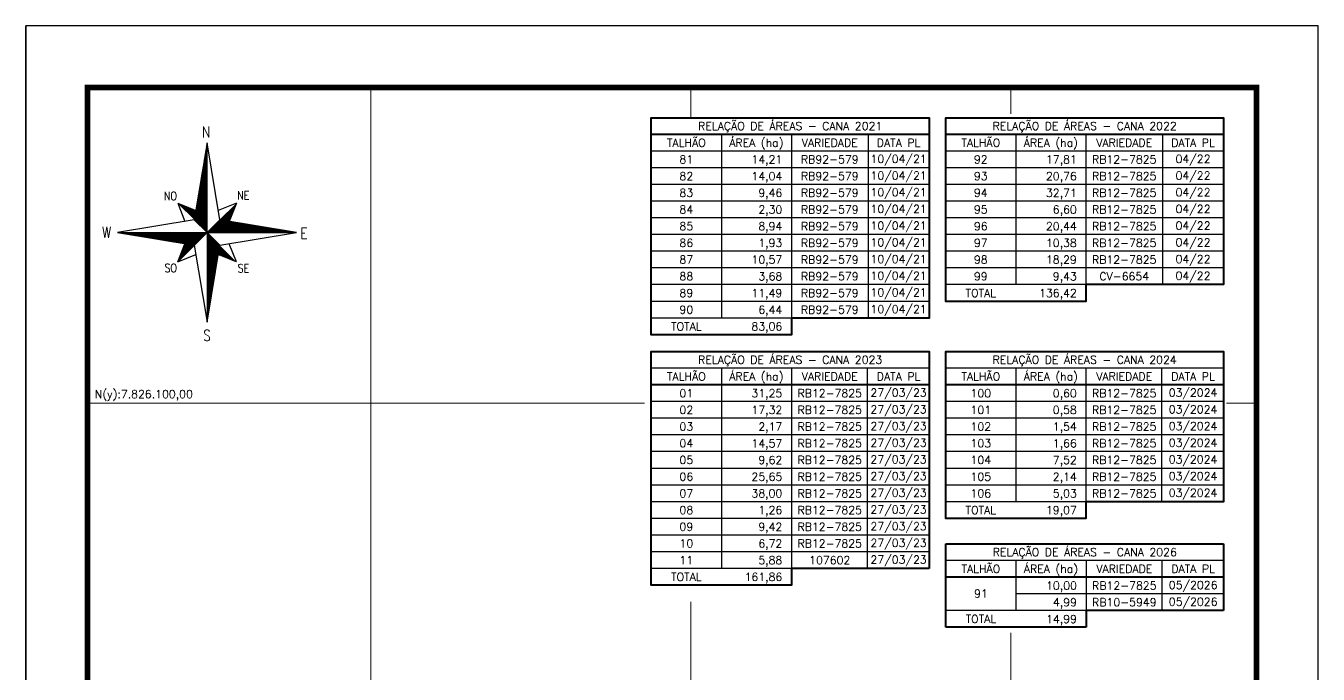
# Model space of a CAD drawing. Extents: x 736398 to 741648, y 7820208 to 7827633.
# Drawn here: x 736398 to 741648, y 7824999 to 7827633 of the extents above; entities that cross this region are included whole.
import ezdxf
from ezdxf.enums import TextEntityAlignment as Align

# ---------------------------------------------------------------- set-up
doc = ezdxf.new("R2010")
doc.units = 0
doc.linetypes.add('CONTINUO', pattern=[0])
doc.linetypes.add('LIN0', pattern=[0])
doc.layers.add('MALHA', color=253, linetype='Continuous', lineweight=13)
for name, color, linetype in [('MARGEM', 7, 'CONTINUO'), ('QUADRO_DE_AREAS_CANA_2026', 7, 'Continuous'), ('QUADRO_DE_AREAS_CANA_ANTIGA', 7, 'Continuous'), ('SETA_NORTE', 3, 'Continuous')]:
    doc.layers.add(name, color=color, linetype=linetype)
doc.styles.add('ROMANS', font='romans')
doc.styles.add('SIMPLEX', font='simplex', dxfattribs={"height": 0.2})

msp = doc.modelspace()

# ---------------------------------------------------------------- hatches: boundary and pattern name
at = {"layer": 'SETA_NORTE', "linetype": 'Continuous'}
h = msp.add_hatch(dxfattribs=at)
h.set_pattern_fill('ANSI31', color=256, scale=0.69454, angle=270, style=0)
h.set_pattern_definition([(315, (-353606.7674, 7896428.8086), (1.5592864015, 1.5592864015), [])])
h.paths.add_polyline_path([(737082.4, 7826844.7), (737088.7, 7826882.8), (737014.7, 7826912.5)])
h = msp.add_hatch(dxfattribs=at)
h.set_pattern_fill('ANSI31', color=256, scale=0.69454, angle=180, style=0)
h.set_pattern_definition([(225, (806769.4802, 8917533.9314), (1.5592864015, -1.5592864015), [])])
h.paths.add_polyline_path([(737185.4, 7826844.7), (737223.5, 7826838.5), (737253.2, 7826912.5)])
h = msp.add_hatch(dxfattribs=at)
h.set_pattern_fill('ANSI31', color=256, scale=0.69454, style=0)
h.set_pattern_definition([(45, (667498.3554, 6736052.561), (-1.5592864015, 1.5592864015), [])])
h.paths.add_polyline_path([(737082.4, 7826741.8), (737044.4, 7826748), (737014.7, 7826674)])
h = msp.add_hatch(dxfattribs=at)
h.set_pattern_fill('ANSI31', color=256, scale=0.69454, angle=90, style=0)
h.set_pattern_definition([(135, (1827874.603, 7757157.6838), (-1.5592864015, -1.5592864015), [])])
h.paths.add_polyline_path([(737185.4, 7826741.8), (737179.1, 7826703.7), (737253.2, 7826674)])

# ---------------------------------------------------------------- linework, layer by layer
at = {"layer": 'MALHA'}
for points in [[(737800, 7824297.2), (737800, 7827383.1)], [(739100, 7827260), (739100, 7827383.1)], [(740400, 7827275.4), (740400, 7827383.1)], [(736647.9, 7826100), (738911.5, 7826100)], [(741275.6, 7826100), (741397.9, 7826100)], [(739100, 7824465.4), (739100, 7825292.3)], [(740400, 7823991), (740400, 7825166.6)]]:
    msp.add_lwpolyline(points, dxfattribs=at)
at = {"layer": 'MARGEM', "color": 174, "linetype": 'LIN0'}
msp.add_line((736397.9, 7820208.1), (736397.9, 7827633.1), dxfattribs=at)
at = {"layer": 'MARGEM', "color": 174, "linetype": 'LIN0', "flags": 128}
msp.add_lwpolyline([(741647.9, 7820208.1), (741647.9, 7827633.1), (736397.9, 7827633.1), (736397.9, 7820208.1)], close=True, dxfattribs=at)
msp.add_lwpolyline([(741647.9, 7820208.1), (741647.9, 7827633.1), (736397.9, 7827633.1), (736397.9, 7820208.1)], close=True, dxfattribs=at)
at = {"layer": 'MARGEM', "color": 174, "linetype": 'LIN0', "const_width": 22.7, "flags": 128}
msp.add_lwpolyline([(741397.9, 7821044.1), (741397.9, 7827383.1), (736647.9, 7827383.1), (736647.9, 7821044.1)], close=True, dxfattribs=at)
at = {"layer": 'QUADRO_DE_AREAS_CANA_2026', "color": 174, "linetype": 'ByBlock', "lineweight": 40}
for p, q in [((740135.6, 7825324.8), (740135.6, 7825528.3)), ((740135.6, 7825528.3), (741264, 7825528.3)), ((741264, 7825528.3), (741264, 7825256.9)), ((741264, 7825392.6), (740135.6, 7825392.6)), ((740135.6, 7825189.1), (740135.6, 7825392.6)), ((741264, 7825256.9), (740704.9, 7825256.9)), ((740704.9, 7825256.9), (740704.9, 7825189.1)), ((740704.9, 7825189.1), (740135.6, 7825189.1))]:
    msp.add_line(p, q, dxfattribs=at)
at = {"layer": 'QUADRO_DE_AREAS_CANA_2026', "linetype": 'Continuous'}
for p, q in [((741264, 7825460.5), (740135.6, 7825460.5)), ((740420.2, 7825460.5), (740420.2, 7825256.9)), ((740704.9, 7825460.5), (740704.9, 7825256.9)), ((741012.2, 7825460.5), (741012.2, 7825256.9)), ((741264, 7825324.8), (740420.2, 7825324.8)), ((740704.9, 7825256.9), (740135.6, 7825256.9))]:
    msp.add_line(p, q, dxfattribs=at)
at = {"layer": 'QUADRO_DE_AREAS_CANA_ANTIGA', "color": 174, "linetype": 'ByBlock', "lineweight": 40}
for p, q in [((740067.3, 7827192.1), (738938.9, 7827192.1)), ((741263.6, 7827192.1), (740135.1, 7827192.1)), ((740067.3, 7826174.4), (738938.9, 7826174.4)), ((741263.6, 7826174.4), (740135.1, 7826174.4))]:
    msp.add_line(p, q, dxfattribs=at)
at = {"layer": 'QUADRO_DE_AREAS_CANA_ANTIGA', "linetype": 'Continuous'}
for p, q in [((739223.5, 7827192.1), (739223.5, 7826445.8)), ((739508.1, 7827192.1), (739508.1, 7826445.8)), ((739819.5, 7827192.1), (739819.5, 7826445.8)), ((740419.8, 7827192.1), (740419.8, 7826581.5)), ((740704.4, 7827192.1), (740704.4, 7826581.5)), ((741015.8, 7827192.1), (741015.8, 7826581.5)), ((740067.3, 7827124.3), (738938.9, 7827124.3)), ((741263.6, 7827124.3), (740135.1, 7827124.3)), ((740067.3, 7827056.4), (738938.9, 7827056.4)), ((741263.6, 7827056.4), (740135.1, 7827056.4)), ((740067.3, 7826988.6), (738938.9, 7826988.6)), ((741263.6, 7826988.6), (740135.1, 7826988.6)), ((740067.3, 7826920.7), (738938.9, 7826920.7)), ((741263.6, 7826920.7), (740135.1, 7826920.7)), ((740067.3, 7826852.9), (738938.9, 7826852.9)), ((741263.6, 7826852.9), (740135.1, 7826852.9)), ((740067.3, 7826785), (738938.9, 7826785)), ((741263.6, 7826785), (740135.1, 7826785)), ((740067.3, 7826717.2), (738938.9, 7826717.2)), ((741263.6, 7826717.2), (740135.1, 7826717.2)), ((740067.3, 7826649.3), (738938.9, 7826649.3)), ((741263.6, 7826649.3), (740135.1, 7826649.3)), ((740067.3, 7826581.5), (738938.9, 7826581.5)), ((740704.4, 7826581.5), (740135.1, 7826581.5)), ((740067.3, 7826513.6), (738938.9, 7826513.6)), ((739508.1, 7826445.8), (738938.9, 7826445.8)), ((740067.3, 7826242.2), (738938.9, 7826242.2)), ((739223.5, 7826242.2), (739223.5, 7825428)), ((739508.1, 7826242.2), (739508.1, 7825428)), ((739815.5, 7826242.2), (739815.5, 7825428)), ((741263.6, 7826242.2), (740135.1, 7826242.2)), ((740419.8, 7826242.2), (740419.8, 7825699.4)), ((740704.4, 7826242.2), (740704.4, 7825699.4)), ((741011.8, 7826242.2), (741011.8, 7825699.4)), ((740067.3, 7826106.5), (738938.9, 7826106.5)), ((741263.6, 7826106.5), (740135.1, 7826106.5)), ((740067.3, 7826038.6), (738938.9, 7826038.6)), ((741263.6, 7826038.6), (740135.1, 7826038.6)), ((740067.3, 7825970.8), (738938.9, 7825970.8)), ((741263.6, 7825970.8), (740135.1, 7825970.8)), ((740067.3, 7825902.9), (738938.9, 7825902.9)), ((741263.6, 7825902.9), (740135.1, 7825902.9)), ((740067.3, 7825835.1), (738938.9, 7825835.1)), ((741263.6, 7825835.1), (740135.1, 7825835.1)), ((740067.3, 7825767.2), (738938.9, 7825767.2)), ((741263.6, 7825767.2), (740135.1, 7825767.2)), ((740067.3, 7825699.4), (738938.9, 7825699.4)), ((740704.4, 7825699.4), (740135.1, 7825699.4)), ((740067.3, 7825631.5), (738938.9, 7825631.5)), ((740067.3, 7825563.7), (738938.9, 7825563.7)), ((740067.3, 7825495.8), (738938.9, 7825495.8)), ((739508.1, 7825428), (738938.9, 7825428))]:
    msp.add_line(p, q, dxfattribs=at)
at = {"layer": 'QUADRO_DE_AREAS_CANA_ANTIGA', "color": 174, "linetype": 'ByBlock', "lineweight": 40}
for points in [[(738938.9, 7826445.8), (738938.9, 7827260), (740067.3, 7827260), (740067.3, 7826445.8), (739508.1, 7826445.8), (739508.1, 7826377.9), (738938.9, 7826377.9), (738938.9, 7826445.8)], [(740135.1, 7826581.5), (740135.1, 7827260), (741263.6, 7827260), (741263.6, 7826581.5), (740704.4, 7826581.5), (740704.4, 7826513.6), (740135.1, 7826513.6), (740135.1, 7826581.5)]]:
    msp.add_lwpolyline(points, dxfattribs=at)
for points in [[(740067.3, 7825428), (739508.1, 7825428), (739508.1, 7825360.1), (738938.9, 7825360.1), (738938.9, 7826310.1), (740067.3, 7826310.1)], [(740135.1, 7825699.4), (740135.1, 7826310.1), (741263.6, 7826310.1), (741263.6, 7825699.4), (740704.4, 7825699.4), (740704.4, 7825631.5), (740135.1, 7825631.5)]]:
    msp.add_lwpolyline(points, close=True, dxfattribs=at)
at = {"layer": 'SETA_NORTE', "linetype": 'Continuous'}
for p, q in [((737126.7, 7827113.5), (737133.9, 7827120.7)), ((737127.3, 7827117.4), (737133.9, 7827123.9)), ((737128, 7827121.2), (737133.9, 7827127.2)), ((737128.6, 7827125.1), (737133.9, 7827130.4)), ((737129.2, 7827128.9), (737133.9, 7827133.6)), ((737129.9, 7827132.8), (737133.9, 7827136.8)), ((737130.5, 7827136.6), (737133.9, 7827140)), ((737131.1, 7827140.5), (737133.9, 7827143.3)), ((737131.8, 7827144.3), (737133.9, 7827146.5)), ((737132.4, 7827148.2), (737133.9, 7827149.7)), ((737133.1, 7827152), (737133.9, 7827152.9)), ((737133.7, 7827155.9), (737133.9, 7827156.1)), ((737116.6, 7827051.9), (737133.9, 7827069.2)), ((737117.2, 7827055.7), (737133.9, 7827072.5)), ((737117.8, 7827059.6), (737133.9, 7827075.7)), ((737118.5, 7827063.4), (737133.9, 7827078.9)), ((737119.1, 7827067.3), (737133.9, 7827082.1)), ((737119.7, 7827071.1), (737133.9, 7827085.3)), ((737120.4, 7827075), (737133.9, 7827088.6)), ((737121, 7827078.8), (737133.9, 7827091.8)), ((737121.6, 7827082.7), (737133.9, 7827095)), ((737122.3, 7827086.6), (737133.9, 7827098.2)), ((737122.9, 7827090.4), (737133.9, 7827101.4)), ((737123.5, 7827094.3), (737133.9, 7827104.6)), ((737124.2, 7827098.1), (737133.9, 7827107.9)), ((737124.8, 7827102), (737133.9, 7827111.1)), ((737125.4, 7827105.8), (737133.9, 7827114.3)), ((737126.1, 7827109.7), (737133.9, 7827117.5)), ((737106.4, 7826990.2), (737133.9, 7827017.8)), ((737107, 7826994.1), (737133.9, 7827021)), ((737107.7, 7826998), (737133.9, 7827024.2)), ((737108.3, 7827001.8), (737133.9, 7827027.4)), ((737108.9, 7827005.7), (737133.9, 7827030.6)), ((737109.6, 7827009.5), (737133.9, 7827033.9)), ((737110.2, 7827013.4), (737133.9, 7827037.1)), ((737110.8, 7827017.2), (737133.9, 7827040.3)), ((737111.5, 7827021.1), (737133.9, 7827043.5)), ((737112.1, 7827024.9), (737133.9, 7827046.7)), ((737112.7, 7827028.8), (737133.9, 7827049.9)), ((737113.4, 7827032.6), (737133.9, 7827053.2)), ((737114, 7827036.5), (737133.9, 7827056.4)), ((737114.7, 7827040.3), (737133.9, 7827059.6)), ((737115.3, 7827044.2), (737133.9, 7827062.8)), ((737115.9, 7827048), (737133.9, 7827066)), ((737095.6, 7826924.8), (737133.9, 7826963.1)), ((737096.2, 7826928.6), (737133.9, 7826966.3)), ((737096.9, 7826932.5), (737133.9, 7826969.5)), ((737097.5, 7826936.3), (737133.9, 7826972.7)), ((737098.2, 7826940.2), (737133.9, 7826975.9)), ((737098.8, 7826944), (737133.9, 7826979.1)), ((737099.4, 7826947.9), (737133.9, 7826982.4)), ((737100.1, 7826951.7), (737133.9, 7826985.6)), ((737100.7, 7826955.6), (737133.9, 7826988.8)), ((737101.3, 7826959.4), (737133.9, 7826992)), ((737102, 7826963.3), (737133.9, 7826995.2)), ((737102.6, 7826967.1), (737133.9, 7826998.5)), ((737103.2, 7826971), (737133.9, 7827001.7)), ((737103.9, 7826974.8), (737133.9, 7827004.9)), ((737104.5, 7826978.7), (737133.9, 7827008.1)), ((737105.1, 7826982.5), (737133.9, 7827011.3)), ((737105.8, 7826986.4), (737133.9, 7827014.5)), ((737014.7, 7826912.5), (737088.7, 7826882.8)), ((737014.7, 7826912.5), (737044.4, 7826838.5)), ((737085.5, 7826863.1), (737133.9, 7826911.6)), ((737086.1, 7826867), (737133.9, 7826914.8)), ((737086.7, 7826870.8), (737133.9, 7826918)), ((737087.4, 7826874.7), (737133.9, 7826921.2)), ((737088, 7826878.5), (737133.9, 7826924.4)), ((737088.6, 7826882.4), (737133.9, 7826927.7)), ((737089.3, 7826886.2), (737133.9, 7826930.9)), ((737089.9, 7826890.1), (737133.9, 7826934.1)), ((737090.5, 7826893.9), (737133.9, 7826937.3)), ((737091.2, 7826897.8), (737133.9, 7826940.5)), ((737091.8, 7826901.6), (737133.9, 7826943.8)), ((737092.4, 7826905.5), (737133.9, 7826947)), ((737093.1, 7826909.3), (737133.9, 7826950.2)), ((737093.7, 7826913.2), (737133.9, 7826953.4)), ((737094.3, 7826917.1), (737133.9, 7826956.6)), ((737095, 7826920.9), (737133.9, 7826959.8)), ((737253.2, 7826912.5), (737179.1, 7826882.8)), ((737253.2, 7826912.5), (737223.5, 7826838.5)), ((737082.8, 7826844.4), (737133.9, 7826895.5)), ((737082.9, 7826847.7), (737133.9, 7826898.7)), ((737083.6, 7826851.6), (737133.9, 7826901.9)), ((737084.2, 7826855.4), (737133.9, 7826905.1)), ((737084.4, 7826842.8), (737133.9, 7826892.3)), ((737084.8, 7826859.3), (737133.9, 7826908.4)), ((737086, 7826841.1), (737133.9, 7826889.1)), ((737087.6, 7826839.5), (737133.9, 7826885.8)), ((737089.2, 7826837.9), (737133.9, 7826882.6)), ((737090.8, 7826836.3), (737133.9, 7826879.4)), ((737092.5, 7826834.7), (737133.9, 7826876.2)), ((737094.1, 7826833.1), (737133.9, 7826873)), ((737095.7, 7826831.5), (737133.9, 7826869.7)), ((737097.3, 7826829.9), (737133.9, 7826866.5)), ((737098.9, 7826828.3), (737133.9, 7826863.3)), ((737100.5, 7826826.7), (737133.9, 7826860.1)), ((737102.1, 7826825.1), (737133.9, 7826856.9)), ((737103.7, 7826823.5), (737133.9, 7826853.7)), ((737105.3, 7826821.8), (737133.9, 7826850.4)), ((737106.9, 7826820.2), (737133.9, 7826847.2)), ((737108.5, 7826818.6), (737133.9, 7826844)), ((737110.1, 7826817), (737133.9, 7826840.8)), ((737111.8, 7826815.4), (737133.9, 7826837.6)), ((737113.4, 7826813.8), (737133.9, 7826834.3)), ((737115, 7826812.2), (737133.9, 7826831.1)), ((737116.6, 7826810.6), (737133.9, 7826827.9)), ((737118.2, 7826809), (737133.9, 7826824.7)), ((737119.8, 7826807.4), (737133.9, 7826821.5)), ((737121.4, 7826805.8), (737133.9, 7826818.3)), ((737123, 7826804.1), (737133.9, 7826815)), ((737124.6, 7826802.5), (737133.9, 7826811.8)), ((737126.2, 7826800.9), (737133.9, 7826808.6)), ((737127.8, 7826799.3), (737133.9, 7826805.4)), ((737134.6, 7826793.2), (737186, 7826844.6)), ((737137.9, 7826793.2), (737188.8, 7826844.2)), ((737141.1, 7826793.2), (737191.6, 7826843.7)), ((737144.3, 7826793.2), (737194.3, 7826843.3)), ((737147.5, 7826793.2), (737197.1, 7826842.8)), ((737150.7, 7826793.2), (737199.8, 7826842.4)), ((737154, 7826793.2), (737202.6, 7826841.9)), ((737157.2, 7826793.2), (737205.4, 7826841.4)), ((737160.4, 7826793.2), (737208.1, 7826841)), ((737163.6, 7826793.2), (737210.9, 7826840.5)), ((737166.8, 7826793.2), (737213.7, 7826840.1)), ((737170, 7826793.2), (737216.4, 7826839.6)), ((737173.3, 7826793.2), (737219.2, 7826839.2)), ((737176.5, 7826793.2), (737221.9, 7826838.7)), ((737179.7, 7826793.2), (737224.7, 7826838.3)), ((737182.9, 7826793.2), (737227.5, 7826837.8)), ((737186.1, 7826793.2), (737230.2, 7826837.3)), ((737189.3, 7826793.2), (737233, 7826836.9)), ((737192.6, 7826793.2), (737235.8, 7826836.4)), ((737195.8, 7826793.2), (737238.5, 7826836)), ((737199, 7826793.2), (737241.3, 7826835.5)), ((737202.2, 7826793.2), (737244, 7826835.1)), ((737205.4, 7826793.2), (737246.8, 7826834.6)), ((737208.7, 7826793.2), (737249.6, 7826834.2)), ((737211.9, 7826793.2), (737252.3, 7826833.7)), ((737215.1, 7826793.2), (737255.1, 7826833.3)), ((737218.3, 7826793.2), (737257.9, 7826832.8)), ((737221.5, 7826793.2), (737260.6, 7826832.3)), ((737224.7, 7826793.2), (737263.4, 7826831.9)), ((737228, 7826793.2), (737266.1, 7826831.4)), ((737231.2, 7826793.2), (737268.9, 7826831)), ((737234.4, 7826793.2), (737271.7, 7826830.5)), ((737237.6, 7826793.2), (737274.4, 7826830.1)), ((737240.8, 7826793.2), (737277.2, 7826829.6)), ((737244.1, 7826793.2), (737280, 7826829.2)), ((737247.3, 7826793.2), (737282.7, 7826828.7)), ((737250.5, 7826793.2), (737285.5, 7826828.2)), ((737253.7, 7826793.2), (737288.2, 7826827.8)), ((737256.9, 7826793.2), (737291, 7826827.3)), ((737260.1, 7826793.2), (737293.8, 7826826.9)), ((737263.4, 7826793.2), (737296.5, 7826826.4)), ((737266.6, 7826793.2), (737299.3, 7826826)), ((737269.8, 7826793.2), (737302.1, 7826825.5)), ((737273, 7826793.2), (737304.8, 7826825.1)), ((737276.2, 7826793.2), (737307.6, 7826824.6)), ((737279.4, 7826793.2), (737310.4, 7826824.1)), ((737282.7, 7826793.2), (737313.1, 7826823.7)), ((737285.9, 7826793.2), (737315.9, 7826823.2)), ((737289.1, 7826793.2), (737318.6, 7826822.8)), ((737292.3, 7826793.2), (737321.4, 7826822.3)), ((737295.5, 7826793.2), (737324.2, 7826821.9)), ((737298.8, 7826793.2), (737326.9, 7826821.4)), ((737302, 7826793.2), (737329.7, 7826821)), ((737305.2, 7826793.2), (737332.5, 7826820.5)), ((737308.4, 7826793.2), (737335.2, 7826820.1)), ((737311.6, 7826793.2), (737338, 7826819.6)), ((737314.8, 7826793.2), (737340.7, 7826819.1)), ((737318.1, 7826793.2), (737343.5, 7826818.7)), ((737321.3, 7826793.2), (737346.3, 7826818.2)), ((737324.5, 7826793.2), (737349, 7826817.8)), ((737327.7, 7826793.2), (737351.8, 7826817.3)), ((737330.9, 7826793.2), (737354.6, 7826816.9)), ((737334.1, 7826793.2), (737357.3, 7826816.4)), ((737337.4, 7826793.2), (737360.1, 7826816)), ((737340.6, 7826793.2), (737362.8, 7826815.5)), ((737343.8, 7826793.2), (737365.6, 7826815)), ((737347, 7826793.2), (737368.4, 7826814.6)), ((737350.2, 7826793.2), (737371.1, 7826814.1)), ((737353.5, 7826793.2), (737373.9, 7826813.7)), ((737356.7, 7826793.2), (737376.7, 7826813.2)), ((737359.9, 7826793.2), (737379.4, 7826812.8)), ((737363.1, 7826793.2), (737382.2, 7826812.3)), ((737366.3, 7826793.2), (737384.9, 7826811.9)), ((737369.5, 7826793.2), (737387.7, 7826811.4)), ((737372.8, 7826793.2), (737390.5, 7826811)), ((737376, 7826793.2), (737393.2, 7826810.5)), ((737379.2, 7826793.2), (737396, 7826810)), ((737382.4, 7826793.2), (737398.8, 7826809.6)), ((737385.6, 7826793.2), (737401.5, 7826809.1)), ((737388.9, 7826793.2), (737404.3, 7826808.7)), ((737392.1, 7826793.2), (737407, 7826808.2)), ((737395.3, 7826793.2), (737409.8, 7826807.8)), ((737398.5, 7826793.2), (737412.6, 7826807.3)), ((737401.7, 7826793.2), (737415.3, 7826806.9)), ((737404.9, 7826793.2), (737418.1, 7826806.4)), ((737408.2, 7826793.2), (737420.9, 7826805.9)), ((737411.4, 7826793.2), (737423.6, 7826805.5)), ((737414.6, 7826793.2), (737426.4, 7826805)), ((736770.9, 7826793.1), (736771, 7826793.2)), ((736773.6, 7826792.6), (736774.3, 7826793.2)), ((736776.4, 7826792.2), (736777.5, 7826793.2)), ((736779.2, 7826791.7), (736780.7, 7826793.2)), ((736781.9, 7826791.3), (736783.9, 7826793.2)), ((736784.7, 7826790.8), (736787.1, 7826793.2)), ((736787.4, 7826790.4), (736790.3, 7826793.2)), ((736790.2, 7826789.9), (736793.6, 7826793.2)), ((736793, 7826789.4), (736796.8, 7826793.2)), ((736795.7, 7826789), (736800, 7826793.2)), ((736798.5, 7826788.5), (736803.2, 7826793.2)), ((736801.3, 7826788.1), (736806.4, 7826793.2)), ((736804, 7826787.6), (736809.7, 7826793.2)), ((736806.8, 7826787.2), (736812.9, 7826793.2)), ((736809.6, 7826786.7), (736816.1, 7826793.2)), ((736812.3, 7826786.3), (736819.3, 7826793.2)), ((736815.1, 7826785.8), (736822.5, 7826793.2)), ((736817.8, 7826785.3), (736825.7, 7826793.2)), ((736820.6, 7826784.9), (736829, 7826793.2)), ((736823.4, 7826784.4), (736832.2, 7826793.2)), ((736826.1, 7826784), (736835.4, 7826793.2)), ((736828.9, 7826783.5), (736838.6, 7826793.2)), ((736831.7, 7826783.1), (736841.8, 7826793.2)), ((736834.4, 7826782.6), (736845, 7826793.2)), ((736837.2, 7826782.2), (736848.3, 7826793.2)), ((736839.9, 7826781.7), (736851.5, 7826793.2)), ((736842.7, 7826781.2), (736854.7, 7826793.2)), ((736845.5, 7826780.8), (736857.9, 7826793.2)), ((736848.2, 7826780.3), (736861.1, 7826793.2)), ((736851, 7826779.9), (736864.4, 7826793.2)), ((736853.8, 7826779.4), (736867.6, 7826793.2)), ((736856.5, 7826779), (736870.8, 7826793.2)), ((736859.3, 7826778.5), (736874, 7826793.2)), ((736862, 7826778.1), (736877.2, 7826793.2)), ((736864.8, 7826777.6), (736880.4, 7826793.2)), ((736867.6, 7826777.2), (736883.7, 7826793.2)), ((736870.3, 7826776.7), (736886.9, 7826793.2)), ((736873.1, 7826776.2), (736890.1, 7826793.2)), ((736875.9, 7826775.8), (736893.3, 7826793.2)), ((736878.6, 7826775.3), (736896.5, 7826793.2)), ((736881.4, 7826774.9), (736899.7, 7826793.2)), ((736884.1, 7826774.4), (736903, 7826793.2)), ((736886.9, 7826774), (736906.2, 7826793.2)), ((736889.7, 7826773.5), (736909.4, 7826793.2)), ((736892.4, 7826773.1), (736912.6, 7826793.2)), ((736895.2, 7826772.6), (736915.8, 7826793.2)), ((736898, 7826772.1), (736919.1, 7826793.2)), ((736900.7, 7826771.7), (736922.3, 7826793.2)), ((736903.5, 7826771.2), (736925.5, 7826793.2)), ((736906.2, 7826770.8), (736928.7, 7826793.2)), ((736909, 7826770.3), (736931.9, 7826793.2)), ((736911.8, 7826769.9), (736935.1, 7826793.2)), ((736914.5, 7826769.4), (736938.4, 7826793.2)), ((736917.3, 7826769), (736941.6, 7826793.2)), ((736920.1, 7826768.5), (736944.8, 7826793.2)), ((736922.8, 7826768.1), (736948, 7826793.2)), ((736925.6, 7826767.6), (736951.2, 7826793.2)), ((736928.3, 7826767.1), (736954.5, 7826793.2)), ((736931.1, 7826766.7), (736957.7, 7826793.2)), ((736933.9, 7826766.2), (736960.9, 7826793.2)), ((736936.6, 7826765.8), (736964.1, 7826793.2)), ((736939.4, 7826765.3), (736967.3, 7826793.2)), ((736942.2, 7826764.9), (736970.5, 7826793.2)), ((736944.9, 7826764.4), (736973.8, 7826793.2)), ((736947.7, 7826764), (736977, 7826793.2)), ((736950.4, 7826763.5), (736980.2, 7826793.2)), ((736953.2, 7826763), (736983.4, 7826793.2)), ((736956, 7826762.6), (736986.6, 7826793.2)), ((736958.7, 7826762.1), (736989.8, 7826793.2)), ((736961.5, 7826761.7), (736993.1, 7826793.2)), ((736964.3, 7826761.2), (736996.3, 7826793.2)), ((736967, 7826760.8), (736999.5, 7826793.2)), ((736969.8, 7826760.3), (737002.7, 7826793.2)), ((736972.6, 7826759.9), (737005.9, 7826793.2)), ((736975.3, 7826759.4), (737009.2, 7826793.2)), ((736978.1, 7826759), (737012.4, 7826793.2)), ((736980.8, 7826758.5), (737015.6, 7826793.2)), ((736983.6, 7826758), (737018.8, 7826793.2)), ((736986.4, 7826757.6), (737022, 7826793.2)), ((736989.1, 7826757.1), (737025.2, 7826793.2)), ((736991.9, 7826756.7), (737028.5, 7826793.2)), ((736994.7, 7826756.2), (737031.7, 7826793.2)), ((736997.4, 7826755.8), (737034.9, 7826793.2)), ((737000.2, 7826755.3), (737038.1, 7826793.2)), ((737002.9, 7826754.9), (737041.3, 7826793.2)), ((737005.7, 7826754.4), (737044.5, 7826793.2)), ((737008.5, 7826753.9), (737047.8, 7826793.2)), ((737011.2, 7826753.5), (737051, 7826793.2)), ((737014, 7826753), (737054.2, 7826793.2)), ((737133.9, 7826793.2), (737014.7, 7826674)), ((737016.8, 7826752.6), (737057.4, 7826793.2)), ((737019.5, 7826752.1), (737060.6, 7826793.2)), ((737022.3, 7826751.7), (737063.9, 7826793.2)), ((737025, 7826751.2), (737067.1, 7826793.2)), ((737027.8, 7826750.8), (737070.3, 7826793.2)), ((737030.6, 7826750.3), (737073.5, 7826793.2)), ((737033.3, 7826749.8), (737076.7, 7826793.2)), ((737036.1, 7826749.4), (737079.9, 7826793.2)), ((737038.9, 7826748.9), (737083.2, 7826793.2)), ((737041.6, 7826748.5), (737086.4, 7826793.2)), ((737044.4, 7826748), (737089.6, 7826793.2)), ((737047.1, 7826747.6), (737092.8, 7826793.2)), ((737049.9, 7826747.1), (737096, 7826793.2)), ((737052.7, 7826746.7), (737099.3, 7826793.2)), ((737055.4, 7826746.2), (737102.5, 7826793.2)), ((737058.2, 7826745.8), (737105.7, 7826793.2)), ((737061, 7826745.3), (737108.9, 7826793.2)), ((737063.7, 7826744.8), (737112.1, 7826793.2)), ((737066.5, 7826744.4), (737115.3, 7826793.2)), ((737069.2, 7826743.9), (737118.6, 7826793.2)), ((737072, 7826743.5), (737121.8, 7826793.2)), ((737074.8, 7826743), (737125, 7826793.2)), ((737077.5, 7826742.6), (737128.2, 7826793.2)), ((737080.3, 7826742.1), (737131.4, 7826793.2)), ((737129.5, 7826797.7), (737133.9, 7826802.2)), ((737131.1, 7826796.1), (737133.9, 7826799)), ((737132.7, 7826794.5), (737133.9, 7826795.7)), ((737133.9, 7826792.5), (737134.3, 7826792.9)), ((737133.9, 7826789.3), (737135.9, 7826791.3)), ((737133.9, 7826786.1), (737137.5, 7826789.7)), ((737133.9, 7826782.9), (737139.1, 7826788.1)), ((737133.9, 7826779.6), (737140.7, 7826786.4)), ((737133.9, 7826776.4), (737142.3, 7826784.8)), ((737133.9, 7826773.2), (737143.9, 7826783.2)), ((737133.9, 7826770), (737145.5, 7826781.6)), ((737133.9, 7826766.8), (737147.2, 7826780)), ((737133.9, 7826763.6), (737148.8, 7826778.4)), ((737133.9, 7826760.3), (737150.4, 7826776.8)), ((737133.9, 7826757.1), (737152, 7826775.2)), ((737133.9, 7826753.9), (737153.6, 7826773.6)), ((737133.9, 7826750.7), (737155.2, 7826772)), ((737133.9, 7826747.5), (737156.8, 7826770.4)), ((737133.9, 7826744.3), (737158.4, 7826768.7)), ((737133.9, 7826741), (737160, 7826767.1)), ((737133.9, 7826737.8), (737161.6, 7826765.5)), ((737133.9, 7826734.6), (737163.2, 7826763.9)), ((737133.9, 7826731.4), (737164.9, 7826762.3)), ((737133.9, 7826728.2), (737166.5, 7826760.7)), ((737133.9, 7826724.9), (737168.1, 7826759.1)), ((737133.9, 7826721.7), (737169.7, 7826757.5)), ((737133.9, 7826718.5), (737171.3, 7826755.9)), ((737133.9, 7826715.3), (737172.9, 7826754.3)), ((737133.9, 7826712.1), (737174.5, 7826752.7)), ((737417.8, 7826793.2), (737429.1, 7826804.6)), ((737421, 7826793.2), (737431.9, 7826804.1)), ((737424.2, 7826793.2), (737434.7, 7826803.7)), ((737427.5, 7826793.2), (737437.4, 7826803.2)), ((737430.7, 7826793.2), (737440.2, 7826802.8)), ((737433.9, 7826793.2), (737443, 7826802.3)), ((737437.1, 7826793.2), (737445.7, 7826801.9)), ((737440.3, 7826793.2), (737448.5, 7826801.4)), ((737443.6, 7826793.2), (737451.2, 7826800.9)), ((737446.8, 7826793.2), (737454, 7826800.5)), ((737450, 7826793.2), (737456.8, 7826800)), ((737453.2, 7826793.2), (737459.5, 7826799.6)), ((737456.4, 7826793.2), (737462.3, 7826799.1)), ((737459.6, 7826793.2), (737465.1, 7826798.7)), ((737462.9, 7826793.2), (737467.8, 7826798.2)), ((737466.1, 7826793.2), (737470.6, 7826797.8)), ((737469.3, 7826793.2), (737473.4, 7826797.3)), ((737472.5, 7826793.2), (737476.1, 7826796.8)), ((737475.7, 7826793.2), (737478.9, 7826796.4)), ((737478.9, 7826793.2), (737481.6, 7826795.9)), ((737482.2, 7826793.2), (737484.4, 7826795.5)), ((737485.4, 7826793.2), (737487.2, 7826795)), ((737488.6, 7826793.2), (737489.9, 7826794.6)), ((737491.8, 7826793.2), (737492.7, 7826794.1)), ((737495, 7826793.2), (737495.5, 7826793.7)), ((737014.7, 7826674), (737044.4, 7826748)), ((737014.7, 7826674), (737088.7, 7826703.7)), ((737133.9, 7826708.9), (737176.1, 7826751.1)), ((737133.9, 7826705.6), (737177.7, 7826749.4)), ((737133.9, 7826702.4), (737179.3, 7826747.8)), ((737133.9, 7826699.2), (737180.9, 7826746.2)), ((737133.9, 7826696), (737182.5, 7826744.6)), ((737133.9, 7826692.8), (737184.2, 7826743)), ((737133.9, 7826689.5), (737185.3, 7826740.9)), ((737133.9, 7826686.3), (737184.6, 7826737)), ((737133.9, 7826683.1), (737184, 7826733.2)), ((737133.9, 7826679.9), (737183.4, 7826729.3)), ((737133.9, 7826676.7), (737182.7, 7826725.5)), ((737133.9, 7826673.5), (737182.1, 7826721.6)), ((737133.9, 7826670.2), (737181.5, 7826717.8)), ((737133.9, 7826667), (737180.8, 7826713.9)), ((737133.9, 7826663.8), (737180.2, 7826710.1)), ((737133.9, 7826660.6), (737179.5, 7826706.2)), ((737133.9, 7826657.4), (737178.9, 7826702.4)), ((737253.2, 7826674), (737179.1, 7826703.7)), ((737253.2, 7826674), (737223.5, 7826748)), ((737133.9, 7826654.2), (737178.3, 7826698.5)), ((737133.9, 7826650.9), (737177.6, 7826694.7)), ((737133.9, 7826647.7), (737177, 7826690.8)), ((737133.9, 7826644.5), (737176.4, 7826687)), ((737133.9, 7826641.3), (737175.7, 7826683.1)), ((737133.9, 7826638.1), (737175.1, 7826679.3)), ((737133.9, 7826634.8), (737174.5, 7826675.4)), ((737133.9, 7826631.6), (737173.8, 7826671.5)), ((737133.9, 7826628.4), (737173.2, 7826667.7)), ((737133.9, 7826625.2), (737172.6, 7826663.8)), ((737133.9, 7826622), (737171.9, 7826660)), ((737133.9, 7826618.8), (737171.3, 7826656.1)), ((737133.9, 7826615.5), (737170.7, 7826652.3)), ((737133.9, 7826612.3), (737170, 7826648.4)), ((737133.9, 7826609.1), (737169.4, 7826644.6)), ((737133.9, 7826605.9), (737168.8, 7826640.7)), ((737133.9, 7826602.7), (737168.1, 7826636.9)), ((737133.9, 7826599.5), (737167.5, 7826633)), ((737133.9, 7826596.2), (737166.9, 7826629.2)), ((737133.9, 7826593), (737166.2, 7826625.3)), ((737133.9, 7826589.8), (737165.6, 7826621.5)), ((737133.9, 7826586.6), (737165, 7826617.6)), ((737133.9, 7826583.4), (737164.3, 7826613.8)), ((737133.9, 7826580.1), (737163.7, 7826609.9)), ((737133.9, 7826576.9), (737163, 7826606.1)), ((737133.9, 7826573.7), (737162.4, 7826602.2)), ((737133.9, 7826570.5), (737161.8, 7826598.4)), ((737133.9, 7826567.3), (737161.1, 7826594.5)), ((737133.9, 7826564.1), (737160.5, 7826590.6)), ((737133.9, 7826560.8), (737159.9, 7826586.8)), ((737133.9, 7826557.6), (737159.2, 7826582.9)), ((737133.9, 7826554.4), (737158.6, 7826579.1)), ((737133.9, 7826551.2), (737158, 7826575.2)), ((737133.9, 7826548), (737157.3, 7826571.4)), ((737133.9, 7826544.7), (737156.7, 7826567.5)), ((737133.9, 7826541.5), (737156.1, 7826563.7)), ((737133.9, 7826538.3), (737155.4, 7826559.8)), ((737133.9, 7826535.1), (737154.8, 7826556)), ((737133.9, 7826531.9), (737154.2, 7826552.1)), ((737133.9, 7826528.7), (737153.5, 7826548.3)), ((737133.9, 7826525.4), (737152.9, 7826544.4)), ((737133.9, 7826522.2), (737152.3, 7826540.6)), ((737133.9, 7826519), (737151.6, 7826536.7)), ((737133.9, 7826515.8), (737151, 7826532.9)), ((737133.9, 7826512.6), (737150.4, 7826529)), ((737133.9, 7826509.4), (737149.7, 7826525.2)), ((737133.9, 7826506.1), (737149.1, 7826521.3)), ((737133.9, 7826502.9), (737148.5, 7826517.5)), ((737133.9, 7826499.7), (737147.8, 7826513.6)), ((737133.9, 7826496.5), (737147.2, 7826509.8)), ((737133.9, 7826493.3), (737146.6, 7826505.9)), ((737133.9, 7826490), (737145.9, 7826502)), ((737133.9, 7826486.8), (737145.3, 7826498.2)), ((737133.9, 7826483.6), (737144.6, 7826494.3)), ((737133.9, 7826480.4), (737144, 7826490.5)), ((737133.9, 7826477.2), (737143.4, 7826486.6)), ((737133.9, 7826474), (737142.7, 7826482.8)), ((737133.9, 7826470.7), (737142.1, 7826478.9)), ((737133.9, 7826467.5), (737141.5, 7826475.1)), ((737133.9, 7826464.3), (737140.8, 7826471.2)), ((737133.9, 7826461.1), (737140.2, 7826467.4)), ((737133.9, 7826457.9), (737139.6, 7826463.5)), ((737133.9, 7826454.7), (737138.9, 7826459.7)), ((737133.9, 7826451.4), (737138.3, 7826455.8)), ((737133.9, 7826448.2), (737137.7, 7826452)), ((737133.9, 7826445), (737137, 7826448.1)), ((737133.9, 7826441.8), (737136.4, 7826444.3)), ((737133.9, 7826438.6), (737135.8, 7826440.4)), ((737133.9, 7826435.3), (737135.1, 7826436.6)), ((737133.9, 7826432.1), (737134.5, 7826432.7))]:
    msp.add_line(p, q, dxfattribs=at)
msp.add_lwpolyline([(737185.4, 7826741.8), (737498, 7826793.2), (737185.4, 7826844.7), (737133.9, 7827157.3), (737082.4, 7826844.7), (736769.9, 7826793.2), (737082.4, 7826741.8), (737133.9, 7826429.2)], close=True, dxfattribs=at)
for points in [[(737133.9, 7826793.2), (737133.9, 7827157.3)], [(737133.9, 7826793.2), (737082.4, 7826844.7)], [(737133.9, 7826793.2), (737185.4, 7826844.7)], [(736769.9, 7826793.2), (737498, 7826793.2)], [(737133.9, 7826793.2), (737082.4, 7826741.8)], [(737133.9, 7826793.2), (737185.4, 7826741.8)], [(737133.9, 7826793.2), (737133.9, 7826429.2)]]:
    msp.add_lwpolyline(points, dxfattribs=at)

# ---------------------------------------------------------------- texts
at = {"layer": 'MALHA', "style": 'ROMANS'}
msp.add_text('N(y):7.826.100,00', height=32.5, dxfattribs=at).set_placement((736678, 7826120.6))
at = {"layer": 'QUADRO_DE_AREAS_CANA_2026', "linetype": 'Continuous', "style": 'SIMPLEX'}
for s, p in [('RELAÇÃO DE ÁREAS - CANA 2026', (740699.8, 7825494.4)), ('TALHÃO', (740277.9, 7825426.6)), ('ÁREA (ha)', (740562.5, 7825426.6)), ('VARIEDADE', (740860.5, 7825426.6)), ('DATA PL', (741140.1, 7825426.6)), ('91', (740277.9, 7825326.3)), ('RB12-7825', (740860.5, 7825358.7)), ('05/2026', (741140.1, 7825360.9)), ('RB10-5949', (740860.5, 7825290.9)), ('05/2026', (741140.1, 7825293.1)), ('TOTAL', (740277.9, 7825223))]:
    msp.add_text(s, height=32.5, dxfattribs=at).set_placement(p, align=Align.MIDDLE_CENTER)
for s, p in [('10,00', (740667.9, 7825342.3)), ('4,99', (740667.9, 7825274.4)), ('14,99', (740667.9, 7825206.6))]:
    msp.add_text(s, height=32.5, dxfattribs=at).set_placement(p, align=Align.RIGHT)
at = {"layer": 'QUADRO_DE_AREAS_CANA_ANTIGA', "linetype": 'Continuous', "style": 'SIMPLEX'}
for s, p in [('RELAÇÃO DE ÁREAS - CANA 2021', (739503.1, 7827226.1)), ('RELAÇÃO DE ÁREAS - CANA 2022', (740699.4, 7827226.1)), ('TALHÃO', (739081.2, 7827158.2)), ('ÁREA (ha)', (739365.8, 7827158.2)), ('VARIEDADE', (739663.8, 7827158.2)), ('DATA PL', (739943.4, 7827158.2)), ('TALHÃO', (740277.5, 7827158.2)), ('ÁREA (ha)', (740562.1, 7827158.2)), ('VARIEDADE', (740860.1, 7827158.2)), ('DATA PL', (741139.7, 7827158.2)), ('81', (739081.2, 7827090.4)), ('RB92-579', (739663.8, 7827090.4)), ('10/04/21', (739943.4, 7827092.6)), ('92', (740277.5, 7827090.4)), ('RB12-7825', (740860.1, 7827090.4)), ('04/22', (741139.6, 7827092.6)), ('82', (739081.2, 7827022.5)), ('RB92-579', (739663.8, 7827022.5)), ('10/04/21', (739943.4, 7827024.7)), ('93', (740277.5, 7827022.5)), ('RB12-7825', (740860.1, 7827022.5)), ('04/22', (741139.6, 7827024.7)), ('83', (739081.2, 7826954.7)), ('RB92-579', (739663.8, 7826954.7)), ('10/04/21', (739943.4, 7826956.9)), ('94', (740277.5, 7826954.7)), ('RB12-7825', (740860.1, 7826954.7)), ('04/22', (741139.6, 7826956.9)), ('10/04/21', (739943.4, 7826889)), ('04/22', (741139.6, 7826889)), ('84', (739081.2, 7826886.8)), ('RB92-579', (739663.8, 7826886.8)), ('95', (740277.5, 7826886.8)), ('RB12-7825', (740860.1, 7826886.8)), ('85', (739081.2, 7826819)), ('RB92-579', (739663.8, 7826819)), ('10/04/21', (739943.4, 7826821.2)), ('96', (740277.5, 7826819)), ('RB12-7825', (740860.1, 7826819)), ('04/22', (741139.6, 7826821.2)), ('86', (739081.2, 7826751.1)), ('RB92-579', (739663.8, 7826751.1)), ('10/04/21', (739943.4, 7826753.3)), ('97', (740277.5, 7826751.1)), ('RB12-7825', (740860.1, 7826751.1)), ('04/22', (741139.6, 7826753.3)), ('10/04/21', (739943.4, 7826685.4)), ('04/22', (741139.6, 7826685.4)), ('87', (739081.2, 7826683.2)), ('RB92-579', (739663.8, 7826683.2)), ('98', (740277.5, 7826683.2)), ('RB12-7825', (740860.1, 7826683.2)), ('88', (739081.2, 7826615.4)), ('RB92-579', (739663.8, 7826615.4)), ('10/04/21', (739943.4, 7826617.6)), ('99', (740277.5, 7826615.4)), ('CV-6654', (740860.1, 7826615.4)), ('04/22', (741139.6, 7826617.6)), ('89', (739081.2, 7826547.5)), ('RB92-579', (739663.8, 7826547.5)), ('10/04/21', (739943.4, 7826549.7)), ('TOTAL', (740277.5, 7826547.5)), ('90', (739081.2, 7826479.7)), ('RB92-579', (739663.8, 7826479.7)), ('10/04/21', (739943.4, 7826481.9)), ('TOTAL', (739081.2, 7826411.8)), ('RELAÇÃO DE ÁREAS - CANA 2023', (739503.1, 7826276.1)), ('RELAÇÃO DE ÁREAS - CANA 2024', (740699.4, 7826276.1)), ('TALHÃO', (739081.2, 7826208.3)), ('ÁREA (ha)', (739365.8, 7826208.3)), ('TALHÃO', (740277.5, 7826208.3)), ('ÁREA (ha)', (740562.1, 7826208.3)), ('VARIEDADE', (739663.8, 7826208.3)), ('DATA PL', (739943.4, 7826208.3)), ('VARIEDADE', (740860.1, 7826208.3)), ('DATA PL', (741139.7, 7826208.3)), ('01', (739081.2, 7826140.4)), ('RB12-7825', (739663.8, 7826140.4)), ('27/03/23', (739943.4, 7826142.6)), ('100', (740277.5, 7826140.4)), ('RB12-7825', (740860.1, 7826140.4)), ('03/2024', (741139.6, 7826142.6)), ('02', (739081.2, 7826072.6)), ('RB12-7825', (739663.8, 7826072.6)), ('27/03/23', (739943.4, 7826074.8)), ('101', (740277.5, 7826072.6)), ('RB12-7825', (740860.1, 7826072.6)), ('03/2024', (741139.6, 7826074.8)), ('03', (739081.2, 7826004.7)), ('RB12-7825', (739663.8, 7826004.7)), ('27/03/23', (739943.4, 7826006.9)), ('102', (740277.5, 7826004.7)), ('RB12-7825', (740860.1, 7826004.7)), ('03/2024', (741139.6, 7826006.9)), ('04', (739081.2, 7825936.9)), ('RB12-7825', (739663.8, 7825936.9)), ('27/03/23', (739943.4, 7825939.1)), ('103', (740277.5, 7825936.9)), ('RB12-7825', (740860.1, 7825936.9)), ('03/2024', (741139.6, 7825939.1)), ('05', (739081.2, 7825869)), ('RB12-7825', (739663.8, 7825869)), ('27/03/23', (739943.4, 7825871.2)), ('104', (740277.5, 7825869)), ('RB12-7825', (740860.1, 7825869)), ('03/2024', (741139.6, 7825871.2)), ('06', (739081.2, 7825801.2)), ('RB12-7825', (739663.8, 7825801.2)), ('27/03/23', (739943.4, 7825803.4)), ('105', (740277.5, 7825801.2)), ('RB12-7825', (740860.1, 7825801.2)), ('03/2024', (741139.6, 7825803.4)), ('27/03/23', (739943.4, 7825735.5)), ('03/2024', (741139.6, 7825735.5)), ('07', (739081.2, 7825733.3)), ('RB12-7825', (739663.8, 7825733.3)), ('106', (740277.5, 7825733.3)), ('RB12-7825', (740860.1, 7825733.3)), ('08', (739081.2, 7825665.5)), ('RB12-7825', (739663.8, 7825665.5)), ('27/03/23', (739943.4, 7825667.7)), ('TOTAL', (740277.5, 7825665.5)), ('09', (739081.2, 7825597.6)), ('RB12-7825', (739663.8, 7825597.6)), ('27/03/23', (739943.4, 7825599.8)), ('10', (739081.2, 7825529.8)), ('RB12-7825', (739663.8, 7825529.8)), ('27/03/23', (739943.4, 7825532)), ('11', (739081.2, 7825461.9)), ('107602', (739663.8, 7825461.9)), ('27/03/23', (739943.4, 7825464.1)), ('TOTAL', (739081.2, 7825394))]:
    msp.add_text(s, height=32.5, dxfattribs=at).set_placement(p, align=Align.MIDDLE_CENTER)
for s, p in [('14,21', (739471.1, 7827073.9)), ('17,81', (740667.4, 7827073.9)), ('14,04', (739471.1, 7827006.1)), ('20,76', (740667.4, 7827006.1)), ('9,46', (739471.1, 7826938.2)), ('32,71', (740667.4, 7826938.2)), ('2,30', (739471.1, 7826870.4)), ('6,60', (740667.4, 7826870.4)), ('8,94', (739471.1, 7826802.5)), ('20,44', (740667.4, 7826802.5)), ('1,93', (739471.1, 7826734.7)), ('10,38', (740667.4, 7826734.7)), ('10,57', (739471.1, 7826666.8)), ('18,29', (740667.4, 7826666.8)), ('3,68', (739471.1, 7826599)), ('9,43', (740667.4, 7826599)), ('11,49', (739471.1, 7826531.1)), ('136,42', (740667.4, 7826531.1)), ('6,44', (739471.1, 7826463.3)), ('83,06', (739471.1, 7826395.4)), ('31,25', (739471.1, 7826124)), ('0,60', (740667.4, 7826124)), ('17,32', (739471.1, 7826056.2)), ('0,58', (740667.4, 7826056.2)), ('2,17', (739471.1, 7825988.3)), ('1,54', (740667.4, 7825988.3)), ('14,57', (739471.1, 7825920.4)), ('1,66', (740667.4, 7825920.4)), ('9,62', (739471.1, 7825852.6)), ('7,52', (740667.4, 7825852.6)), ('25,65', (739471.1, 7825784.7)), ('2,14', (740667.4, 7825784.7)), ('38,00', (739471.1, 7825716.9)), ('5,03', (740667.4, 7825716.9)), ('1,26', (739471.1, 7825649)), ('19,07', (740667.4, 7825649)), ('9,42', (739471.1, 7825581.2)), ('6,72', (739471.1, 7825513.3)), ('5,88', (739471.1, 7825445.5)), ('161,86', (739471.1, 7825377.6))]:
    msp.add_text(s, height=32.5, dxfattribs=at).set_placement(p, align=Align.RIGHT)
at = {"layer": 'SETA_NORTE', "color": 0, "lineweight": 30, "style": 'ROMANS', "width": 0.8}
for s, height, p in [('N ', 45.15, (737112.8, 7827179.1)), ('NO', 34.73, (736959.2, 7826924.5)), ('NE', 34.73, (737256.7, 7826927.1)), ('W', 45.1, (736707.9, 7826771.7)), ('E', 45.1, (737512.5, 7826767.4)), ('SO', 34.73, (736961.5, 7826631.9)), ('SE', 34.73, (737258.5, 7826630.6)), ('S', 45.1, (737118.4, 7826352.7))]:
    msp.add_text(s, height=height, dxfattribs=at).set_placement(p)

doc.saveas('drawing.dxf')
